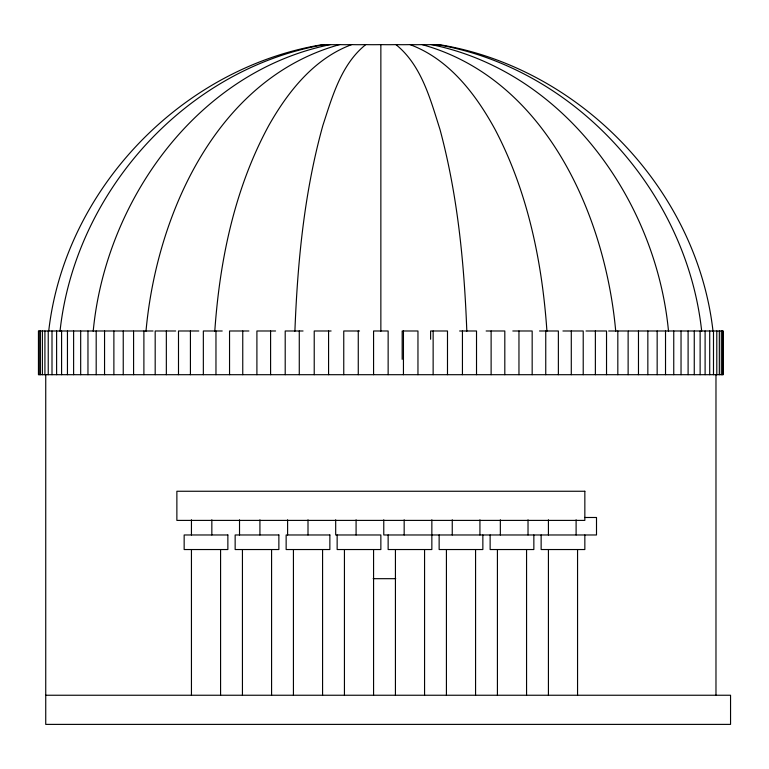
<?xml version="1.0" encoding="UTF-8"?>
<svg xmlns="http://www.w3.org/2000/svg" width="769" height="769" viewBox="0 0 769 769"><rect width="100%" height="100%" fill="white"/><g stroke="black" fill="none" stroke-linecap="round" stroke-linejoin="round"><path stroke-width="1.15" d="M294.892 331.256C297.545 262.037 304.245 192.375 322.874 125.443C332.266 96.759 341.167 64.25 365.775 44.612A57.377 10.064 -1.3 0 0 380.857 44.612A57.377 10.064 1.3 0 0 395.939 44.612A57.377 9.372 3.9 0 0 410.002 44.612A57.377 8.055 6.2 0 0 422.066 44.612A57.377 6.181 8.1 0 0 431.332 44.612A57.377 3.883 9.4 0 0 437.157 44.612A57.377 1.327 10.1 0 0 439.137 44.612C579.826 67.585 697.002 189.299 713.017 331.256M214.782 331.256C219.694 260.249 234.583 188.434 268.833 125.443C287.914 91.694 314.194 58.425 351.712 44.612A57.377 9.372 -3.9 0 0 365.775 44.612M145.985 331.256C156.549 214.234 216.839 78.438 339.648 44.612A57.377 8.055 -6.2 0 0 351.712 44.612M93.203 331.256C105.478 200.728 197.441 71.469 330.382 44.612A57.377 6.181 -8.1 0 0 339.648 44.612M60.02 331.256C74.92 192.202 185.8 68.393 324.556 44.612A57.377 3.883 -9.4 0 0 330.382 44.612M48.697 331.256C64.711 189.299 181.888 67.585 322.576 44.612A57.377 1.327 -10.1 0 0 324.556 44.612M133.287 330.987L38.45 330.987L38.45 374.695L723.264 374.695L723.264 330.987L628.427 330.987M153.05 330.987L133.585 330.987L133.585 374.695M175.707 330.987L155.184 330.987L155.184 374.695M198.787 330.987L178.495 330.987L178.495 374.695M222.212 330.987L203.343 330.987L203.343 374.695M248.906 330.987L229.547 330.987L229.547 374.695M275.581 330.987L256.904 330.987L256.904 374.695M303.044 330.987L285.203 330.987L285.203 374.695M331.103 330.987L314.223 330.987L314.223 374.695M359.546 330.987L343.753 330.987L343.753 374.695M459.612 330.987L476.52 330.987L476.52 374.695M486.143 330.987L504.81 330.987L504.81 374.695M512.808 330.987L532.167 330.987L532.167 374.695M539.511 330.987L558.371 330.987L558.371 374.695M562.927 330.987L583.219 330.987L583.219 374.695M586.007 330.987L606.53 330.987L606.53 374.695M608.664 330.987L628.129 330.987L628.129 374.695M584.498 517.489L596.504 517.489L596.504 534.974L383.769 534.974L383.769 519.815M373.128 578.682L395.727 578.682M45.736 695.243L730.55 695.243L730.55 724.388L45.736 724.388L45.736 374.695M437.157 44.612C575.914 68.393 686.804 192.202 701.693 331.256M431.332 44.612C564.273 71.469 656.236 200.728 668.511 331.256M422.066 44.612C544.885 78.438 605.165 214.234 615.729 331.256M410.002 44.612C448.981 59.021 475.8 94.154 495.073 129.452C527.697 191.558 542.155 261.729 546.932 331.256M395.939 44.612C421.566 65.25 430.409 99.441 439.983 129.452C457.67 195.191 464.265 263.402 466.821 331.256M722.6 330.987L722.6 374.695M721.332 330.987L721.332 374.695M719.332 330.987L719.332 374.695M716.795 330.987L716.795 374.695M715.977 374.695L715.977 695.243M713.488 330.987L713.488 374.695M709.71 330.987L709.71 374.695M705.106 330.987L705.106 374.695M700.126 330.987L700.126 374.695M694.263 330.987L694.263 374.695M688.101 330.987L688.101 374.695M681.036 330.987L681.036 374.695M673.75 330.987L673.75 374.695M665.521 330.987L665.521 374.695M657.159 330.987L657.159 374.695M647.844 330.987L647.844 374.695M638.472 330.987L638.472 374.695M617.824 330.987L617.824 374.695M595.369 330.987L595.369 374.695M584.844 534.974L584.844 549.537L541.136 549.537L541.136 534.974M577.557 549.537L577.557 695.243M576.106 519.815L576.106 534.974M571.29 330.987L571.29 374.695M548.422 519.815L548.422 534.974M548.422 549.537L548.422 695.243M545.75 330.987L545.75 374.695M533.849 534.974L533.849 549.537L490.132 549.537L490.132 534.974M528.024 519.815L528.024 534.974M526.563 549.537L526.563 695.243M518.96 330.987L518.96 374.695M500.34 519.815L500.34 534.974M497.418 549.537L497.418 695.243M491.122 330.987L491.122 374.695M482.855 534.974L482.855 549.537L439.137 549.537L439.137 534.974M479.933 519.815L479.933 534.974M475.569 549.537L475.569 695.243M462.438 330.987L462.438 374.695M452.249 519.815L452.249 534.974M447.491 374.695L447.491 330.987L430.611 330.987L430.611 339.254M446.424 549.537L446.424 695.243M433.139 330.987L433.139 374.695M431.851 519.815L431.851 549.537L388.143 549.537L388.143 534.974M424.565 549.537L424.565 695.243M417.961 374.695L417.961 330.987L402.177 330.987L402.177 359.334M404.167 519.815L404.167 534.974M403.446 330.987L403.446 374.695M395.429 549.537L395.429 695.243M388.143 374.695L388.143 330.987L373.571 330.987L373.571 374.695M380.857 44.612L380.857 331.256M373.571 549.537L373.571 695.243M358.267 330.987L358.267 374.695M356.085 519.815L356.085 534.974M344.435 549.537L344.435 695.243M337.149 534.974L337.149 549.537L380.857 549.537L380.857 534.974L335.688 534.974L335.688 519.815M328.574 330.987L328.574 374.695M322.576 549.537L322.576 695.243M308.004 519.815L308.004 534.974M299.276 330.987L299.276 374.695M293.431 549.537L293.431 695.243M287.606 519.815L287.606 534.974M271.582 549.537L271.582 695.243M270.592 330.987L270.592 374.695M259.922 519.815L259.922 534.974M242.754 330.987L242.754 374.695M242.437 549.537L242.437 695.243M239.524 519.815L239.524 534.974M220.578 549.537L220.578 695.243M215.964 330.987L215.964 374.695M211.84 519.815L211.84 534.974M191.443 519.815L191.443 534.974M191.443 549.537L191.443 695.243M190.424 330.987L190.424 374.695M166.344 330.987L166.344 374.695M143.89 330.987L143.89 374.695M123.242 330.987L123.242 374.695M113.879 330.987L113.879 374.695M104.555 330.987L104.555 374.695M96.192 330.987L96.192 374.695M87.964 330.987L87.964 374.695M80.678 330.987L80.678 374.695M73.613 330.987L73.613 374.695M67.451 330.987L67.451 374.695M61.587 330.987L61.587 374.695M56.608 330.987L56.608 374.695M52.004 330.987L52.004 374.695M48.236 330.987L48.236 374.695M44.919 330.987L44.919 374.695M42.391 330.987L42.391 374.695M40.392 330.987L40.392 374.695M39.113 330.987L39.113 374.695M584.844 491.256L176.87 491.256L176.87 520.402L584.844 520.402L584.844 491.256M227.864 534.974L184.156 534.974L184.156 549.537L227.864 549.537L227.864 534.974M278.868 534.974L235.151 534.974L235.151 549.537L278.868 549.537L278.868 534.974M329.863 534.974L286.145 534.974L286.145 549.537L329.863 549.537L329.863 534.974"/></g></svg>
